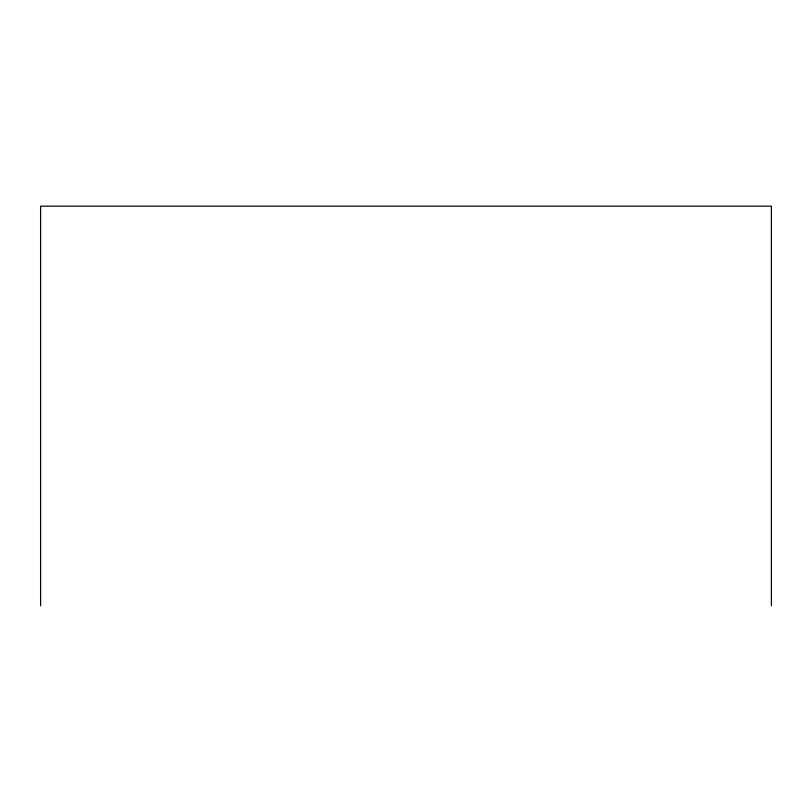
<?xml version="1.0" encoding="UTF-8"?>
<svg xmlns="http://www.w3.org/2000/svg" width="812" height="812" viewBox="0 0 812 812"><rect width="100%" height="100%" fill="white"/><g stroke="black" fill="none" stroke-linecap="round" stroke-linejoin="round"><path stroke-width="1.22" d="M771.4 605.823L771.4 206.177L40.6 206.177L40.6 605.823"/></g></svg>
